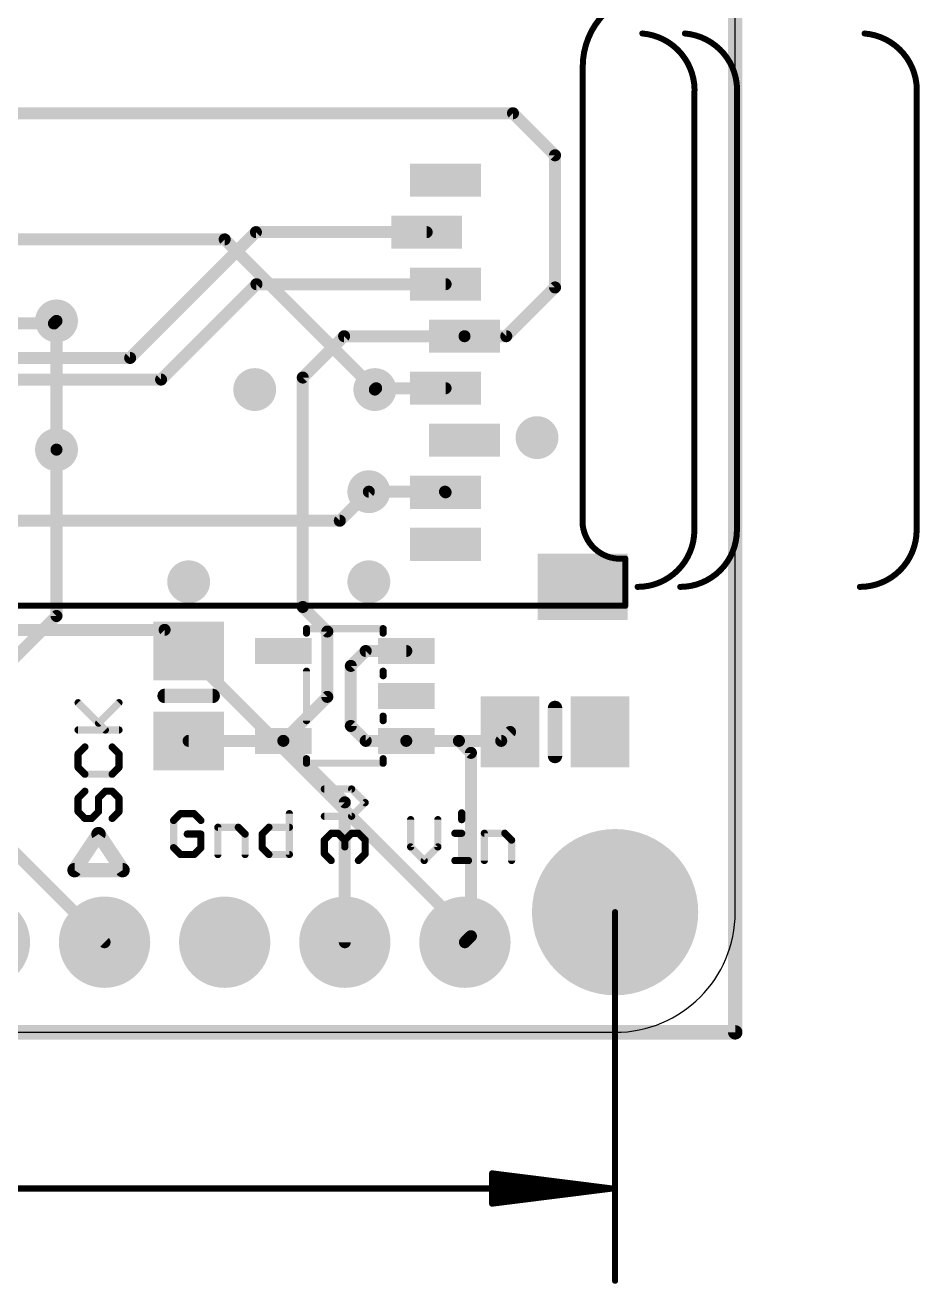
# Model space of a CAD drawing. Extents: x -8.3 to 43.2, y -5.3 to 37.1.
# Drawn here: x 21.82 to 40.73, y -5.32 to 21.29 of the extents above; entities that cross this region are included whole.
import ezdxf

# ---------------------------------------------------------------- set-up
doc = ezdxf.new("R2010")
doc.units = 0
for name, color, linetype in [('1', 12, 'CONTINUOUS'), ('16', 5, 'CONTINUOUS'), ('17', 110, 'CONTINUOUS'), ('18', 110, 'CONTINUOUS'), ('20', 53, 'CONTINUOUS'), ('21', 40, 'CONTINUOUS'), ('47', 253, 'CONTINUOUS')]:
    doc.layers.add(name, color=color, linetype=linetype)

# ---------------------------------------------------------------- blocks, each defined once
blk = doc.blocks.new('RECT')
blk.add_solid([(-0.5, -0.5), (0.5, -0.5), (-0.5, 0.5), (0.5, 0.5)])
blk = doc.blocks.new('ROUNDP')
at = {"const_width": 0.5}
blk.add_lwpolyline([(0, -0.25, 1), (0, 0.25, 1), (0, -0.25)], format="xyb", dxfattribs=at)
blk = doc.blocks.new('ROUNDV')
at = {"const_width": 0.5}
blk.add_lwpolyline([(0, -0.25, 1), (0, 0.25, 1), (0, -0.25)], format="xyb", dxfattribs=at)

msp = doc.modelspace()

# ---------------------------------------------------------------- linework, layer by layer
at = {"layer": '1'}
for points, const_width in [([(36.83, 30.48), (36.83, 0)], 0.3048), ([(19.265, 19.431), (32.131, 19.431)], 0.254), ([(32.131, 19.431), (33.02, 18.542)], 0.254), ([(33.02, 15.748), (33.02, 18.542)], 0.254), ([(24.0364, 14.2574), (26.696, 16.917)], 0.254), ([(26.696, 16.917), (30.306, 16.917)], 0.254), ([(24.6902, 13.8002), (26.707, 15.817)], 0.254), ([(26.707, 15.817), (30.706, 15.817)], 0.254), ([(31.989, 14.717), (33.02, 15.748)], 0.254), ([(22.4242, 14.986), (22.479, 15.0408)], 0.254), ([(18.542, 14.986), (22.4242, 14.986)], 0.254), ([(27.686, 13.843), (28.56, 14.717)], 0.254), ([(28.56, 14.717), (31.106, 14.717)], 0.254), ([(31.106, 14.717), (31.989, 14.717)], 0.254), ([(16.6704, 14.2574), (24.0364, 14.2574)], 0.254), ([(17.6102, 13.8002), (24.6902, 13.8002)], 0.254), ([(27.686, 8.993), (27.686, 13.843)], 0.254), ([(29.21, 13.589), (29.238, 13.617)], 0.254), ([(29.238, 13.617), (30.706, 13.617)], 0.254), ([(22.479, 8.802), (22.479, 12.319)], 0.254), ([(29.083, 11.43), (30.693, 11.43)], 0.254), ([(30.693, 11.43), (30.706, 11.417)], 0.254), ([(28.2052, 8.4738), (27.686, 8.993)], 0.254), ([(15.875, 2.198), (22.479, 8.802)], 0.254), ([(28.2052, 7.0922), (28.2052, 8.4738)], 0.254), ([(29.017, 8.062), (28.702, 7.747)], 0.254), ([(29.875, 8.062), (29.017, 8.062)], 0.254), ([(28.702, 7.747), (28.702, 6.477)], 0.254), ([(27.275, 6.162), (28.2052, 7.0922)], 0.254), ([(28.702, 6.477), (29.017, 6.162)], 0.254), ([(32.07, 6.35), (31.882, 6.162)], 0.254), ([(27.275, 6.162), (25.273, 6.162)], 0.254), ([(28.575, 4.862), (27.275, 6.162)], 0.254), ([(29.017, 6.162), (29.875, 6.162)], 0.254), ([(29.875, 6.162), (30.988, 6.162)], 0.254), ([(30.988, 6.162), (31.242, 5.908)], 0.254), ([(31.882, 6.162), (30.988, 6.162)], 0.254), ([(31.242, 5.908), (31.242, 2.032)], 0.254), ([(28.575, 1.905), (28.575, 4.862)], 0.254), ([(31.115, 1.905), (31.242, 2.032)], 0.254), ([(36.83, 0), (0.127, 0)], 0.3048)]:
    msp.add_lwpolyline(points, dxfattribs=dict(at, const_width=const_width))
for points, const_width in [([(32.1759, 19.4759, 1), (32.0861, 19.3861)], 0.127), ([(32.131, 19.3675, 1), (32.131, 19.4945)], 0.127), ([(33.0835, 18.542, 1), (32.9565, 18.542)], 0.127), ([(32.9751, 18.4971, 1), (33.0649, 18.5869)], 0.127), ([(26.696, 16.9805, 1), (26.696, 16.8535)], 0.127), ([(26.7409, 16.8721, 1), (26.6511, 16.9619)], 0.127), ([(30.306, 16.8535, 1), (30.306, 16.9805)], 0.127), ([(26.707, 15.8805, 1), (26.707, 15.7535)], 0.127), ([(26.7519, 15.7721, 1), (26.6621, 15.8619)], 0.127), ([(30.706, 15.7535, 1), (30.706, 15.8805)], 0.127), ([(32.9565, 15.748, 1), (33.0835, 15.748)], 0.127), ([(33.0649, 15.7031, 1), (32.9751, 15.7929)], 0.127), ([(22.5239, 14.9959, 1), (22.4341, 15.0857)], 0.127), ([(22.3793, 15.0309, 1), (22.4691, 14.9411)], 0.127), ([(22.4242, 14.9225, 1), (22.4242, 15.0495)], 0.127), ([(28.56, 14.7805, 1), (28.56, 14.6535)], 0.127), ([(28.6049, 14.6721, 1), (28.5151, 14.7619)], 0.127), ([(31.106, 14.7805, 1), (31.106, 14.6535)], 0.127), ([(31.106, 14.6535, 1), (31.106, 14.7805)], 0.127), ([(31.9441, 14.7619, 1), (32.0339, 14.6721)], 0.127), ([(31.989, 14.6535, 1), (31.989, 14.7805)], 0.127), ([(24.0364, 14.1939, 1), (24.0364, 14.3209)], 0.127), ([(23.9915, 14.3023, 1), (24.0813, 14.2125)], 0.127), ([(24.6453, 13.8451, 1), (24.7351, 13.7553)], 0.127), ([(24.6902, 13.7367, 1), (24.6902, 13.8637)], 0.127), ([(27.7495, 13.843, 1), (27.6225, 13.843)], 0.127), ([(27.6411, 13.8879, 1), (27.7309, 13.7981)], 0.127), ([(29.1651, 13.6339, 1), (29.2549, 13.5441)], 0.127), ([(29.238, 13.6805, 1), (29.238, 13.5535)], 0.127), ([(29.2829, 13.5721, 1), (29.1931, 13.6619)], 0.127), ([(30.706, 13.5535, 1), (30.706, 13.6805)], 0.127), ([(22.5425, 12.319, 1), (22.4155, 12.319)], 0.127), ([(29.083, 11.4935, 1), (29.083, 11.3665)], 0.127), ([(30.7379, 11.4749, 1), (30.6481, 11.3851)], 0.127), ([(30.6611, 11.3721, 1), (30.7509, 11.4619)], 0.127), ([(30.693, 11.3665, 1), (30.693, 11.4935)], 0.127), ([(27.7309, 9.0379, 1), (27.6411, 8.9481)], 0.127), ([(27.6225, 8.993, 1), (27.7495, 8.993)], 0.127), ([(22.4155, 8.802, 1), (22.5425, 8.802)], 0.127), ([(22.5239, 8.7571, 1), (22.4341, 8.8469)], 0.127), ([(28.2687, 8.4738, 1), (28.1417, 8.4738)], 0.127), ([(28.1603, 8.4289, 1), (28.2501, 8.5187)], 0.127), ([(29.017, 8.1255, 1), (29.017, 7.9985)], 0.127), ([(29.0619, 8.0171, 1), (28.9721, 8.1069)], 0.127), ([(29.875, 7.9985, 1), (29.875, 8.1255)], 0.127), ([(28.7655, 7.747, 1), (28.6385, 7.747)], 0.127), ([(28.6571, 7.7919, 1), (28.7469, 7.7021)], 0.127), ([(28.2501, 7.0473, 1), (28.1603, 7.1371)], 0.127), ([(28.1417, 7.0922, 1), (28.2687, 7.0922)], 0.127), ([(28.7469, 6.5219, 1), (28.6571, 6.4321)], 0.127), ([(28.6385, 6.477, 1), (28.7655, 6.477)], 0.127), ([(32.1149, 6.3051, 1), (32.0251, 6.3949)], 0.127), ([(25.273, 6.2255, 1), (25.273, 6.0985)], 0.127), ([(27.3199, 6.2069, 1), (27.2301, 6.1171)], 0.127), ([(27.2301, 6.2069, 1), (27.3199, 6.1171)], 0.127), ([(27.275, 6.0985, 1), (27.275, 6.2255)], 0.127), ([(29.017, 6.2255, 1), (29.017, 6.0985)], 0.127), ([(28.9721, 6.1171, 1), (29.0619, 6.2069)], 0.127), ([(29.875, 6.2255, 1), (29.875, 6.0985)], 0.127), ([(29.875, 6.0985, 1), (29.875, 6.2255)], 0.127), ([(31.0329, 6.2069, 1), (30.9431, 6.1171)], 0.127), ([(30.988, 6.2255, 1), (30.988, 6.0985)], 0.127), ([(30.988, 6.0985, 1), (30.988, 6.2255)], 0.127), ([(31.8371, 6.2069, 1), (31.9269, 6.1171)], 0.127), ([(31.882, 6.0985, 1), (31.882, 6.2255)], 0.127), ([(31.3055, 5.908, 1), (31.1785, 5.908)], 0.127), ([(31.1971, 5.8631, 1), (31.2869, 5.9529)], 0.127), ([(28.6385, 4.862, 1), (28.5115, 4.862)], 0.127), ([(28.5301, 4.8171, 1), (28.6199, 4.9069)], 0.127), ([(31.2869, 1.9871, 1), (31.1971, 2.0769)], 0.127), ([(28.5115, 1.905, 1), (28.6385, 1.905)], 0.127), ([(31.0701, 1.9499, 1), (31.1599, 1.8601)], 0.127), ([(31.1785, 2.032, 1), (31.3055, 2.032)], 0.127), ([(36.7538, 0, 1), (36.9062, 0)], 0.1524), ([(36.83, -0.0762, 1), (36.83, 0.0762)], 0.1524)]:
    msp.add_lwpolyline(points, format="xyb", dxfattribs=dict(at, const_width=const_width))
at = {"layer": '16'}
for points, const_width in [([(36.83, 30.48), (36.83, 0)], 0.3048), ([(21.336, 16.764), (26.035, 16.764)], 0.254), ([(26.035, 16.764), (29.21, 13.589)], 0.254), ([(22.479, 15.0408), (22.479, 12.319)], 0.254), ([(29.083, 11.43), (28.4694, 10.8164)], 0.254), ([(28.4694, 10.8164), (17.0394, 10.8164)], 0.254), ([(24.765, 8.509), (21.0585, 8.509)], 0.254), ([(31.242, 2.032), (24.765, 8.509)], 0.254), ([(18.542, 6.858), (23.495, 1.905)], 0.254), ([(31.115, 1.905), (31.242, 2.032)], 0.254), ([(36.83, 0), (0.127, 0)], 0.3048)]:
    msp.add_lwpolyline(points, dxfattribs=dict(at, const_width=const_width))
for points, const_width in [([(26.0799, 16.8089, 1), (25.9901, 16.7191)], 0.127), ([(26.035, 16.7005, 1), (26.035, 16.8275)], 0.127), ([(22.5425, 15.0408, 1), (22.4155, 15.0408)], 0.127), ([(29.1651, 13.5441, 1), (29.2549, 13.6339)], 0.127), ([(22.4155, 12.319, 1), (22.5425, 12.319)], 0.127), ([(29.1279, 11.3851, 1), (29.0381, 11.4749)], 0.127), ([(28.4245, 10.8613, 1), (28.5143, 10.7715)], 0.127), ([(28.4694, 10.7529, 1), (28.4694, 10.8799)], 0.127), ([(24.8099, 8.5539, 1), (24.7201, 8.4641)], 0.127), ([(24.765, 8.4455, 1), (24.765, 8.5725)], 0.127), ([(31.2869, 1.9871, 1), (31.1971, 2.0769)], 0.127), ([(31.1971, 1.9871, 1), (31.2869, 2.0769)], 0.127), ([(23.4501, 1.8601, 1), (23.5399, 1.9499)], 0.127), ([(31.0701, 1.9499, 1), (31.1599, 1.8601)], 0.127), ([(36.7538, 0, 1), (36.9062, 0)], 0.1524), ([(36.83, -0.0762, 1), (36.83, 0.0762)], 0.1524)]:
    msp.add_lwpolyline(points, format="xyb", dxfattribs=dict(at, const_width=const_width))
at = {"layer": '20'}
for p, q in [((36.83, 2.54), (36.83, 27.94)), ((2.54, 0), (34.29, 0))]:
    msp.add_line(p, q, dxfattribs=at)
msp.add_arc((34.29, 2.54), 2.54, 270, 0, dxfattribs=at)
at = {"layer": '21'}
for points, const_width in [([(35.206, 22.017, 0.4142), (33.606, 20.417)], 0.127), ([(35.966, 19.817, 0.4142), (34.866, 21.117)], 0.127), ([(34.8686, 21.1486, 1), (34.8634, 21.0854)], 0.0635), ([(36.866, 19.817, 0.4142), (35.766, 21.117)], 0.127), ([(35.7686, 21.1486, 1), (35.7634, 21.0854)], 0.0635), ([(40.666, 19.817, 0.4142), (39.566, 21.117)], 0.127), ([(39.5686, 21.1486, 1), (39.5634, 21.0854)], 0.0635), ([(33.6378, 20.417, 1), (33.5742, 20.417)], 0.0635), ([(33.5742, 20.417, 1), (33.6378, 20.417)], 0.0635), ([(35.9978, 19.817, 1), (35.9342, 19.817)], 0.0635), ([(35.9344, 19.8196, 1), (35.9976, 19.8144)], 0.0635), ([(36.8978, 19.817, 1), (36.8342, 19.817)], 0.0635), ([(36.8344, 19.8196, 1), (36.8976, 19.8144)], 0.0635), ([(40.6978, 19.817, 1), (40.6343, 19.817)], 0.0635), ([(40.6344, 19.8196, 1), (40.6976, 19.8144)], 0.0635), ([(33.5742, 10.717, 1), (33.6378, 10.717)], 0.0635), ([(33.606, 10.717, 0.4142), (34.506, 10.017)], 0.127), ([(33.6375, 10.7209, 1), (33.5745, 10.7131)], 0.0635), ([(34.766, 9.417, 0.4142), (35.966, 10.617)], 0.127), ([(35.666, 9.417, 0.4142), (36.866, 10.617)], 0.127), ([(35.9978, 10.617, 1), (35.9342, 10.617)], 0.0635), ([(35.9342, 10.617, 1), (35.9978, 10.617)], 0.0635), ([(36.8978, 10.617, 1), (36.8342, 10.617)], 0.0635), ([(36.8342, 10.617, 1), (36.8978, 10.617)], 0.0635), ([(39.466, 9.417, 0.4142), (40.666, 10.617)], 0.127), ([(40.6978, 10.617, 1), (40.6343, 10.617)], 0.0635), ([(40.6343, 10.617, 1), (40.6978, 10.617)], 0.0635), ([(34.5378, 10.017, 1), (34.4742, 10.017)], 0.0635), ([(34.5099, 9.9855, 1), (34.5021, 10.0485)], 0.0635), ([(34.766, 9.4488, 1), (34.766, 9.3852)], 0.0635), ([(35.666, 9.4488, 1), (35.666, 9.3852)], 0.0635), ([(39.466, 9.4488, 1), (39.466, 9.3852)], 0.0635), ([(34.4742, 9.017, 1), (34.5378, 9.017)], 0.0635), ([(34.506, 8.9853, 1), (34.506, 9.0488)], 0.0635), ([(27.765, 8.5721, 1), (27.765, 8.4959)], 0.0762), ([(27.8031, 8.534, 1), (27.7269, 8.534)], 0.0762), ([(29.4231, 8.534, 1), (29.3469, 8.534)], 0.0762), ([(29.385, 8.4959, 1), (29.385, 8.5721)], 0.0762), ([(27.7269, 8.44, 1), (27.8031, 8.44)], 0.0762), ([(29.3469, 8.44, 1), (29.4231, 8.44)], 0.0762), ([(27.8031, 7.634, 1), (27.7269, 7.634)], 0.0762), ([(29.4231, 7.634, 1), (29.3469, 7.634)], 0.0762), ([(29.3469, 7.54, 1), (29.4231, 7.54)], 0.0762), ([(24.765, 7.1882, 1), (24.765, 7.0358)], 0.1524), ([(25.781, 7.0358, 1), (25.781, 7.1882)], 0.1524), ([(22.9624, 6.9954, 1), (22.9085, 6.9415)], 0.0762), ([(23.8267, 6.9415, 1), (23.7729, 6.9954)], 0.0762), ([(33.0962, 6.858, 1), (32.9438, 6.858)], 0.1524), ([(29.4231, 6.684, 1), (29.3469, 6.684)], 0.0762), ([(22.9355, 6.4303, 1), (22.9355, 6.3541)], 0.0762), ([(23.3407, 6.5632, 1), (23.3946, 6.5094)], 0.0762), ([(23.4847, 6.3653, 1), (23.5386, 6.4192)], 0.0762), ([(23.7998, 6.3541, 1), (23.7998, 6.4303)], 0.0762), ([(27.7269, 6.59, 1), (27.8031, 6.59)], 0.0762), ([(29.3469, 6.59, 1), (29.4231, 6.59)], 0.0762), ([(22.9085, 5.9158, 1), (22.9624, 5.8619)], 0.0762), ([(22.9736, 5.8889, 1), (22.8974, 5.8889)], 0.0762), ([(23.1065, 6.006, 1), (23.0526, 6.0599)], 0.0762), ([(23.6827, 6.0599, 1), (23.6288, 6.006)], 0.0762), ([(23.8379, 5.8889, 1), (23.7617, 5.8889)], 0.0762), ([(23.7729, 5.8619, 1), (23.8267, 5.9158)], 0.0762), ([(27.8031, 5.784, 1), (27.7269, 5.784)], 0.0762), ([(29.4231, 5.784, 1), (29.3469, 5.784)], 0.0762), ([(32.9438, 5.842, 1), (33.0962, 5.842)], 0.1524), ([(22.9624, 5.6277, 1), (22.9085, 5.5738)], 0.0762), ([(22.8974, 5.6008, 1), (22.9736, 5.6008)], 0.0762), ([(23.7617, 5.6008, 1), (23.8379, 5.6008)], 0.0762), ([(23.8267, 5.5738, 1), (23.7729, 5.6277)], 0.0762), ([(27.765, 5.7281, 1), (27.765, 5.6519)], 0.0762), ([(27.7269, 5.69, 1), (27.8031, 5.69)], 0.0762), ([(29.3469, 5.69, 1), (29.4231, 5.69)], 0.0762), ([(29.385, 5.6519, 1), (29.385, 5.7281)], 0.0762), ([(23.0795, 5.4948, 1), (23.0795, 5.4186)], 0.0762), ([(23.0526, 5.4298, 1), (23.1065, 5.4837)], 0.0762), ([(23.6288, 5.4837, 1), (23.6827, 5.4298)], 0.0762), ([(23.6557, 5.4186, 1), (23.6557, 5.4948)], 0.0762), ([(23.1065, 5.0705, 1), (23.0526, 5.1244)], 0.0762), ([(23.5117, 5.1355, 1), (23.5117, 5.0593)], 0.0762), ([(23.5386, 5.0705, 1), (23.4847, 5.1244)], 0.0762), ([(23.6827, 5.1244, 1), (23.6288, 5.0705)], 0.0762), ([(23.6557, 5.0593, 1), (23.6557, 5.1355)], 0.0762), ([(28.1425, 5.182, 1), (28.1425, 5.1058)], 0.0762), ([(28.7456, 5.1709, 1), (28.6917, 5.117)], 0.0762), ([(28.7187, 5.1058, 1), (28.7187, 5.182)], 0.0762), ([(22.9085, 4.9803, 1), (22.9624, 4.9264)], 0.0762), ([(22.9736, 4.9534, 1), (22.8974, 4.9534)], 0.0762), ([(23.4057, 4.9534, 1), (23.3295, 4.9534)], 0.0762), ([(23.3407, 4.9803, 1), (23.3946, 4.9264)], 0.0762), ([(23.8379, 4.9534, 1), (23.7617, 4.9534)], 0.0762), ([(23.7729, 4.9264, 1), (23.8267, 4.9803)], 0.0762), ([(29.0337, 4.8289, 1), (28.9799, 4.8828)], 0.0762), ([(28.9799, 4.8289, 1), (29.0337, 4.8828)], 0.0762), ([(22.9624, 4.6922, 1), (22.9085, 4.6383)], 0.0762), ([(22.8974, 4.6653, 1), (22.9736, 4.6653)], 0.0762), ([(23.0795, 4.5593, 1), (23.0795, 4.4831)], 0.0762), ([(23.0526, 4.4943, 1), (23.1065, 4.5481)], 0.0762), ([(23.1966, 4.5481, 1), (23.2505, 4.4943)], 0.0762), ([(23.2236, 4.4831, 1), (23.2236, 4.5593)], 0.0762), ([(23.3295, 4.6653, 1), (23.4057, 4.6653)], 0.0762), ([(23.3946, 4.6383, 1), (23.3407, 4.6922)], 0.0762), ([(23.6288, 4.5481, 1), (23.6827, 4.4943)], 0.0762), ([(23.7617, 4.6653, 1), (23.8379, 4.6653)], 0.0762), ([(23.8267, 4.6383, 1), (23.7729, 4.6922)], 0.0762), ([(24.9937, 4.4795, 1), (24.9175, 4.4795)], 0.0762), ([(24.9287, 4.5064, 1), (24.9826, 4.4525)], 0.0762), ([(25.0997, 4.6616, 1), (25.0997, 4.5854)], 0.0762), ([(25.1266, 4.5966, 1), (25.0728, 4.6505)], 0.0762), ([(25.4148, 4.6505, 1), (25.3609, 4.5966)], 0.0762), ([(25.3878, 4.5854, 1), (25.3878, 4.6616)], 0.0762), ([(25.5049, 4.4525, 1), (25.5588, 4.5064)], 0.0762), ([(27.441, 4.6235, 1), (27.3648, 4.6235)], 0.0762), ([(28.1425, 4.6058, 1), (28.1425, 4.5296)], 0.0762), ([(28.6917, 4.5947, 1), (28.7456, 4.5408)], 0.0762), ([(28.7187, 4.5296, 1), (28.7187, 4.6058)], 0.0762), ([(30.0046, 4.4965, 1), (29.9284, 4.4965)], 0.0762), ([(30.5808, 4.4965, 1), (30.5046, 4.4965)], 0.0762), ([(31.0842, 4.6406, 1), (31.008, 4.6406)], 0.0762), ([(31.008, 4.4965, 1), (31.0842, 4.4965)], 0.0762), ([(23.4314, 4.2333, 1), (23.3046, 4.1487)], 0.1524), ([(23.4314, 4.1487, 1), (23.3046, 4.2333)], 0.1524), ([(25.2438, 4.2295, 1), (25.2438, 4.1533)], 0.0762), ([(25.57, 4.1914, 1), (25.4938, 4.1914)], 0.0762), ([(25.5319, 4.1533, 1), (25.5319, 4.2295)], 0.0762), ([(25.9293, 4.3354, 1), (25.8531, 4.3354)], 0.0762), ([(25.8912, 4.3735, 1), (25.8912, 4.2973)], 0.0762), ([(26.3503, 4.3624, 1), (26.2964, 4.3085)], 0.0762), ([(26.3233, 4.2973, 1), (26.3233, 4.3735)], 0.0762), ([(26.5055, 4.1914, 1), (26.4293, 4.1914)], 0.0762), ([(26.8648, 4.1914, 1), (26.7886, 4.1914)], 0.0762), ([(26.9707, 4.3735, 1), (26.9707, 4.2973)], 0.0762), ([(26.9977, 4.3085, 1), (26.9438, 4.3624)], 0.0762), ([(27.4029, 4.2973, 1), (27.4029, 4.3735)], 0.0762), ([(28.2865, 4.2465, 1), (28.2865, 4.1703)], 0.0762), ([(28.3135, 4.1815, 1), (28.2596, 4.2354)], 0.0762), ([(28.4575, 4.2354, 1), (28.4036, 4.1815)], 0.0762), ([(28.4306, 4.1703, 1), (28.4306, 4.2465)], 0.0762), ([(28.7187, 4.2465, 1), (28.7187, 4.1703)], 0.0762), ([(28.7456, 4.1815, 1), (28.6917, 4.2354)], 0.0762), ([(28.8897, 4.2354, 1), (28.8358, 4.1815)], 0.0762), ([(28.8627, 4.1703, 1), (28.8627, 4.2465)], 0.0762), ([(30.902, 4.2465, 1), (30.902, 4.1703)], 0.0762), ([(31.0842, 4.2084, 1), (31.008, 4.2084)], 0.0762), ([(31.0461, 4.1703, 1), (31.0461, 4.2465)], 0.0762), ([(31.5638, 4.2084, 1), (31.4876, 4.2084)], 0.0762), ([(31.5257, 4.2465, 1), (31.5257, 4.1703)], 0.0762), ([(31.9848, 4.2354, 1), (31.9309, 4.1815)], 0.0762), ([(31.9578, 4.1703, 1), (31.9578, 4.2465)], 0.0762), ([(26.4404, 4.1644, 1), (26.4943, 4.2183)], 0.0762), ([(26.7997, 4.2183, 1), (26.8536, 4.1644)], 0.0762), ([(28.1155, 4.0913, 1), (28.1694, 4.0374)], 0.0762), ([(28.1806, 4.0644, 1), (28.1044, 4.0644)], 0.0762), ([(28.6127, 4.0644, 1), (28.5365, 4.0644)], 0.0762), ([(28.5477, 4.0913, 1), (28.6016, 4.0374)], 0.0762), ([(28.5477, 4.0374, 1), (28.6016, 4.0913)], 0.0762), ([(29.0449, 4.0644, 1), (28.9687, 4.0644)], 0.0762), ([(28.9799, 4.0374, 1), (29.0337, 4.0913)], 0.0762), ([(29.9934, 3.9473, 1), (29.9395, 3.8934)], 0.0762), ([(30.5696, 3.8934, 1), (30.5158, 3.9473)], 0.0762), ([(32.14, 4.0644, 1), (32.0638, 4.0644)], 0.0762), ([(32.075, 4.0374, 1), (32.1288, 4.0913)], 0.0762), ([(24.9826, 3.9302, 1), (24.9287, 3.8763)], 0.0762), ([(24.9175, 3.9033, 1), (24.9937, 3.9033)], 0.0762), ([(25.0997, 3.7973, 1), (25.0997, 3.7211)], 0.0762), ([(25.0728, 3.7323, 1), (25.1266, 3.7861)], 0.0762), ([(25.3609, 3.7861, 1), (25.4148, 3.7323)], 0.0762), ([(25.3878, 3.7211, 1), (25.3878, 3.7973)], 0.0762), ([(25.4938, 3.9033, 1), (25.57, 3.9033)], 0.0762), ([(25.5588, 3.8763, 1), (25.5049, 3.9302)], 0.0762), ([(25.8531, 3.7592, 1), (25.9293, 3.7592)], 0.0762), ([(26.4293, 3.7592, 1), (26.5055, 3.7592)], 0.0762), ([(26.8536, 3.9302, 1), (26.7997, 3.8763)], 0.0762), ([(26.7886, 3.9033, 1), (26.8648, 3.9033)], 0.0762), ([(26.9707, 3.7973, 1), (26.9707, 3.7211)], 0.0762), ([(26.9438, 3.7323, 1), (26.9977, 3.7861)], 0.0762), ([(27.3648, 3.7592, 1), (27.441, 3.7592)], 0.0762), ([(27.4029, 3.7211, 1), (27.4029, 3.7973)], 0.0762), ([(28.1694, 3.8032, 1), (28.1155, 3.7493)], 0.0762), ([(28.1044, 3.7763, 1), (28.1806, 3.7763)], 0.0762), ([(28.5365, 3.9203, 1), (28.6127, 3.9203)], 0.0762), ([(28.9687, 3.7763, 1), (29.0449, 3.7763)], 0.0762), ([(29.0337, 3.7493, 1), (28.9799, 3.8032)], 0.0762), ([(29.9284, 3.9203, 1), (30.0046, 3.9203)], 0.0762), ([(30.5046, 3.9203, 1), (30.5808, 3.9203)], 0.0762), ([(22.86, 3.5052, 1), (22.86, 3.3528)], 0.1524), ([(22.7966, 3.4713, 1), (22.9234, 3.3867)], 0.1524), ([(23.8126, 3.3867, 1), (23.9394, 3.4713)], 0.1524), ([(23.876, 3.3528, 1), (23.876, 3.5052)], 0.1524), ([(28.2596, 3.6053, 1), (28.3135, 3.6591)], 0.0762), ([(28.8358, 3.6591, 1), (28.8897, 3.6053)], 0.0762), ([(30.2277, 3.6591, 1), (30.2815, 3.6053)], 0.0762), ([(30.2277, 3.6053, 1), (30.2815, 3.6591)], 0.0762), ([(30.902, 3.6703, 1), (30.902, 3.5941)], 0.0762), ([(31.008, 3.6322, 1), (31.0842, 3.6322)], 0.0762), ([(31.1901, 3.5941, 1), (31.1901, 3.6703)], 0.0762), ([(31.4876, 3.6322, 1), (31.5638, 3.6322)], 0.0762), ([(32.0638, 3.6322, 1), (32.14, 3.6322)], 0.0762)]:
    msp.add_lwpolyline(points, format="xyb", dxfattribs=dict(at, const_width=const_width))
for points, const_width in [([(33.606, 10.717), (33.606, 20.417)], 0.127), ([(35.966, 10.617), (35.966, 19.817)], 0.127), ([(36.866, 10.617), (36.866, 19.817)], 0.127), ([(40.666, 10.617), (40.666, 19.817)], 0.127), ([(34.506, 9.017), (34.506, 10.017)], 0.127), ([(20.106, 9.017), (34.506, 9.017)], 0.127), ([(27.765, 8.534), (29.385, 8.534)], 0.1524), ([(27.765, 8.44), (27.765, 8.534)], 0.1524), ([(29.385, 8.534), (29.385, 8.44)], 0.1524), ([(27.765, 6.59), (27.765, 7.634)], 0.1524), ([(29.385, 7.634), (29.385, 7.54)], 0.1524), ([(24.765, 7.112), (25.781, 7.112)], 0.3048), ([(23.5117, 6.3922), (22.9355, 6.9685)], 0.1524), ([(23.3676, 6.5363), (23.7998, 6.9685)], 0.1524), ([(33.02, 6.858), (33.02, 5.842)], 0.3048), ([(29.385, 6.684), (29.385, 6.59)], 0.1524), ([(22.9355, 6.3922), (23.7998, 6.3922)], 0.1524), ([(23.0795, 6.0329), (22.9355, 5.8889)], 0.1524), ([(22.9355, 5.8889), (22.9355, 5.6008)], 0.1524), ([(23.7998, 5.8889), (23.6557, 6.0329)], 0.1524), ([(23.7998, 5.6008), (23.7998, 5.8889)], 0.1524), ([(27.765, 5.69), (27.765, 5.784)], 0.1524), ([(29.385, 5.784), (29.385, 5.69)], 0.1524), ([(22.9355, 5.6008), (23.0795, 5.4567)], 0.1524), ([(23.6557, 5.4567), (23.7998, 5.6008)], 0.1524), ([(29.385, 5.69), (27.765, 5.69)], 0.1524), ([(23.0795, 5.4567), (23.6557, 5.4567)], 0.1524), ([(23.0795, 5.0974), (22.9355, 4.9534)], 0.1524), ([(23.3676, 4.9534), (23.5117, 5.0974)], 0.1524), ([(23.5117, 5.0974), (23.6557, 5.0974)], 0.1524), ([(23.6557, 5.0974), (23.7998, 4.9534)], 0.1524), ([(28.7187, 5.1439), (28.1425, 5.1439)], 0.1524), ([(29.0068, 4.8558), (28.7187, 5.1439)], 0.1524), ([(22.9355, 4.9534), (22.9355, 4.6653)], 0.1524), ([(23.3676, 4.6653), (23.3676, 4.9534)], 0.1524), ([(23.7998, 4.9534), (23.7998, 4.6653)], 0.1524), ([(28.7187, 4.5677), (29.0068, 4.8558)], 0.1524), ([(22.9355, 4.6653), (23.0795, 4.5212)], 0.1524), ([(23.0795, 4.5212), (23.2236, 4.5212)], 0.1524), ([(23.2236, 4.5212), (23.3676, 4.6653)], 0.1524), ([(23.7998, 4.6653), (23.6557, 4.5212)], 0.1524), ([(25.0997, 4.6235), (24.9556, 4.4795)], 0.1524), ([(24.9556, 4.4795), (24.9556, 3.9033)], 0.1524), ([(25.3878, 4.6235), (25.0997, 4.6235)], 0.1524), ([(25.5319, 4.4795), (25.3878, 4.6235)], 0.1524), ([(27.4029, 4.6235), (27.4029, 3.7592)], 0.1524), ([(28.1425, 4.5677), (28.7187, 4.5677)], 0.1524), ([(29.9665, 4.4965), (29.9665, 3.9203)], 0.1524), ([(30.5427, 3.9203), (30.5427, 4.4965)], 0.1524), ([(31.0461, 4.6406), (31.0461, 4.4965)], 0.1524), ([(22.86, 3.429), (23.368, 4.191)], 0.3048), ([(23.368, 4.191), (23.876, 3.429)], 0.3048), ([(25.5319, 4.1914), (25.2438, 4.1914)], 0.1524), ([(25.5319, 3.9033), (25.5319, 4.1914)], 0.1524), ([(25.8912, 3.7592), (25.8912, 4.3354)], 0.1524), ([(25.8912, 4.3354), (26.3233, 4.3354)], 0.1524), ([(26.3233, 4.3354), (26.4674, 4.1914)], 0.1524), ([(26.4674, 4.1914), (26.4674, 3.7592)], 0.1524), ([(26.8267, 4.1914), (26.9707, 4.3354)], 0.1524), ([(26.8267, 3.9033), (26.8267, 4.1914)], 0.1524), ([(26.9707, 4.3354), (27.4029, 4.3354)], 0.1524), ([(28.1425, 4.0644), (28.2865, 4.2084)], 0.1524), ([(28.2865, 4.2084), (28.4306, 4.2084)], 0.1524), ([(28.4306, 4.2084), (28.5746, 4.0644)], 0.1524), ([(28.5746, 4.0644), (28.7187, 4.2084)], 0.1524), ([(28.7187, 4.2084), (28.8627, 4.2084)], 0.1524), ([(28.8627, 4.2084), (29.0068, 4.0644)], 0.1524), ([(30.902, 4.2084), (31.0461, 4.2084)], 0.1524), ([(31.0461, 4.2084), (31.0461, 3.6322)], 0.1524), ([(31.5257, 3.6322), (31.5257, 4.2084)], 0.1524), ([(31.5257, 4.2084), (31.9578, 4.2084)], 0.1524), ([(31.9578, 4.2084), (32.1019, 4.0644)], 0.1524), ([(28.1425, 3.7763), (28.1425, 4.0644)], 0.1524), ([(28.5746, 4.0644), (28.5746, 3.9203)], 0.1524), ([(29.0068, 4.0644), (29.0068, 3.7763)], 0.1524), ([(29.9665, 3.9203), (30.2546, 3.6322)], 0.1524), ([(30.2546, 3.6322), (30.5427, 3.9203)], 0.1524), ([(32.1019, 4.0644), (32.1019, 3.6322)], 0.1524), ([(24.9556, 3.9033), (25.0997, 3.7592)], 0.1524), ([(25.0997, 3.7592), (25.3878, 3.7592)], 0.1524), ([(25.3878, 3.7592), (25.5319, 3.9033)], 0.1524), ([(26.9707, 3.7592), (26.8267, 3.9033)], 0.1524), ([(27.4029, 3.7592), (26.9707, 3.7592)], 0.1524), ([(28.2865, 3.6322), (28.1425, 3.7763)], 0.1524), ([(29.0068, 3.7763), (28.8627, 3.6322)], 0.1524), ([(23.876, 3.429), (22.86, 3.429)], 0.3048), ([(30.902, 3.6322), (31.1901, 3.6322)], 0.1524)]:
    msp.add_lwpolyline(points, dxfattribs=dict(at, const_width=const_width))
at = {"layer": '47', "const_width": 0.13}
for points in [[(34.29, 2.54), (34.29, -5.252)], [(34.225, -3.302), (31.69, -2.9828)], [(31.69, -2.9828), (31.69, -3.6212)], [(34.225, -3.302), (31.69, -3.042)], [(34.225, -3.302), (31.69, -3.172)], [(2.605, -3.302), (34.225, -3.302)], [(31.69, -3.6212), (34.225, -3.302)], [(31.69, -3.432), (34.225, -3.302)], [(31.69, -3.562), (34.225, -3.302)]]:
    msp.add_lwpolyline(points, dxfattribs=at)
at = {"layer": '47', "const_width": 0.065}
for points in [[(34.3225, 2.54, 1), (34.2575, 2.54)], [(31.6941, -2.9505, 1), (31.6859, -3.015)], [(31.7225, -2.9828, 1), (31.6575, -2.9828)], [(31.6933, -3.0097, 1), (31.6867, -3.0743)], [(31.6917, -3.1395, 1), (31.6883, -3.2045)], [(31.6883, -3.3995, 1), (31.6917, -3.4645)], [(34.2291, -3.3342, 1), (34.2209, -3.2698)], [(34.2209, -3.3342, 1), (34.2291, -3.2698)], [(34.2283, -3.3343, 1), (34.2217, -3.2697)], [(34.2217, -3.3343, 1), (34.2283, -3.2697)], [(34.2233, -3.3345, 1), (34.2267, -3.2695)], [(34.2267, -3.3345, 1), (34.2233, -3.2695)], [(34.225, -3.3345, 1), (34.225, -3.2695)], [(31.6867, -3.5297, 1), (31.6933, -3.5943)], [(31.6859, -3.589, 1), (31.6941, -3.6535)], [(31.6575, -3.6212, 1), (31.7225, -3.6212)], [(34.2575, -5.252, 1), (34.3225, -5.252)]]:
    msp.add_lwpolyline(points, format="xyb", dxfattribs=at)

# ---------------------------------------------------------------- block references
at = {"layer": '1', "rotation": 90}
for p, xscale, yscale in [((30.706, 18.017), 0.7, 1.5), ((30.306, 16.917), 0.7, 1.5), ((30.706, 15.817), 0.7, 1.5), ((31.106, 14.717), 0.7, 1.5), ((30.706, 13.617), 0.7, 1.5), ((31.106, 12.517), 0.7, 1.5), ((30.706, 11.417), 0.7, 1.5), ((30.706, 10.317), 0.7, 1.5), ((33.606, 9.417), 1.4, 1.9), ((25.273, 8.062), 1.24, 1.5), ((27.275, 8.062), 0.55, 1.2), ((29.875, 8.062), 0.55, 1.2), ((29.875, 7.112), 0.55, 1.2), ((25.273, 6.162), 1.24, 1.5), ((27.275, 6.162), 0.55, 1.2), ((29.875, 6.162), 0.55, 1.2)]:
    msp.add_blockref('RECT', p, dxfattribs=dict(at, xscale=xscale, yscale=yscale))
at = {"layer": '1', "xscale": 1.24, "yscale": 1.5}
for p in [(32.07, 6.35), (33.97, 6.35)]:
    msp.add_blockref('RECT', p, dxfattribs=at)
at = {"layer": '17', "rotation": 270}
for p, xscale, yscale in [((34.29, 2.54), 3.516, 3.516), ((34.29, 2.54), 3.516, 3.516), ((20.955, 1.905), 1.9304, 1.9304), ((20.955, 1.905), 1.9304, 1.9304), ((23.495, 1.905), 1.9304, 1.9304), ((23.495, 1.905), 1.9304, 1.9304), ((26.035, 1.905), 1.9304, 1.9304), ((26.035, 1.905), 1.9304, 1.9304), ((28.575, 1.905), 1.9304, 1.9304), ((28.575, 1.905), 1.9304, 1.9304), ((31.115, 1.905), 1.9304, 1.9304), ((31.115, 1.905), 1.9304, 1.9304)]:
    msp.add_blockref('ROUNDP', p, dxfattribs=dict(at, xscale=xscale, yscale=yscale))
at = {"layer": '18', "xscale": 0.9064, "yscale": 0.9064}
for p in [(22.479, 15.0408), (22.479, 15.0408), (26.67, 13.589), (26.67, 13.589), (29.21, 13.589), (29.21, 13.589), (32.639, 12.573), (32.639, 12.573), (22.479, 12.319), (22.479, 12.319), (29.083, 11.43), (29.083, 11.43), (25.273, 9.525), (25.273, 9.525), (29.083, 9.525), (29.083, 9.525)]:
    msp.add_blockref('ROUNDV', p, dxfattribs=at)

doc.saveas('drawing.dxf')
